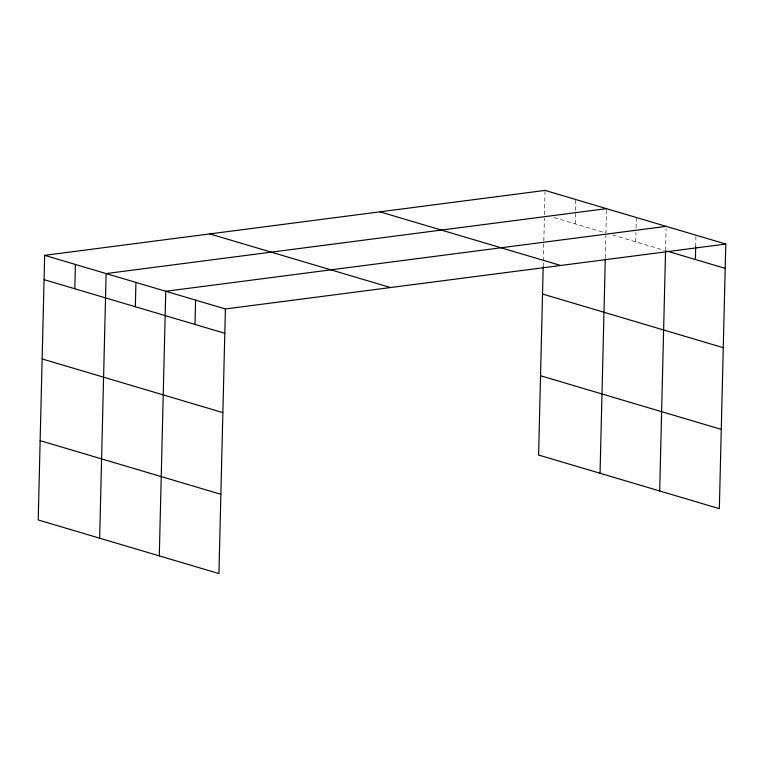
<?xml version="1.0" encoding="UTF-8"?>
<svg xmlns="http://www.w3.org/2000/svg" width="764" height="764" viewBox="0 0 764 764"><rect width="100%" height="100%" fill="white"/><g stroke="black" fill="none" stroke-linecap="round" stroke-linejoin="round"><path stroke-width="0.57" stroke-dasharray="3.82 2.86" d="M543.194 266.817L543.309 262.081M543.338 260.896L544.379 218.284M544.474 214.741L545.038 191.573M575.196 223.852L575.789 199.528M605.317 257.831L605.862 235.341M606.482 209.804L605.919 232.972L552.439 217.1M635.744 241.825L635.963 232.562M636.078 227.93L636.336 217.501M665.559 250.678L666.103 228.665M695.698 246.782L695.947 236.362M612.547 234.94L664.46 250.353"/><path stroke-width="1.15" d="M44.665 255.329L38.2 519.95L218.934 573.592L225.399 308.971L44.665 255.329L545.066 190.408L725.8 244.05L719.335 508.671L538.601 455.029L543.194 266.817M74.796 288.773L75.388 264.449M99.654 538.19L106.12 273.569L606.511 208.648M135.343 306.746L135.935 282.413M159.294 555.886L165.759 291.265L666.16 226.354M194.982 324.442L195.584 300.118M600.046 473.269L605.279 259.015M659.685 490.975L665.53 251.862M695.383 259.531L695.698 246.782M225.399 308.971L725.8 244.05M666.666 251.003L725.208 268.374M379.937 211.829L560.671 265.471M542.535 294.035L723.269 347.677M209.794 233.908L390.538 287.55M540.54 375.735L721.273 429.378M44.073 279.653L224.807 333.295M42.135 358.946L222.868 412.589M40.139 440.647L220.872 494.289"/></g></svg>
